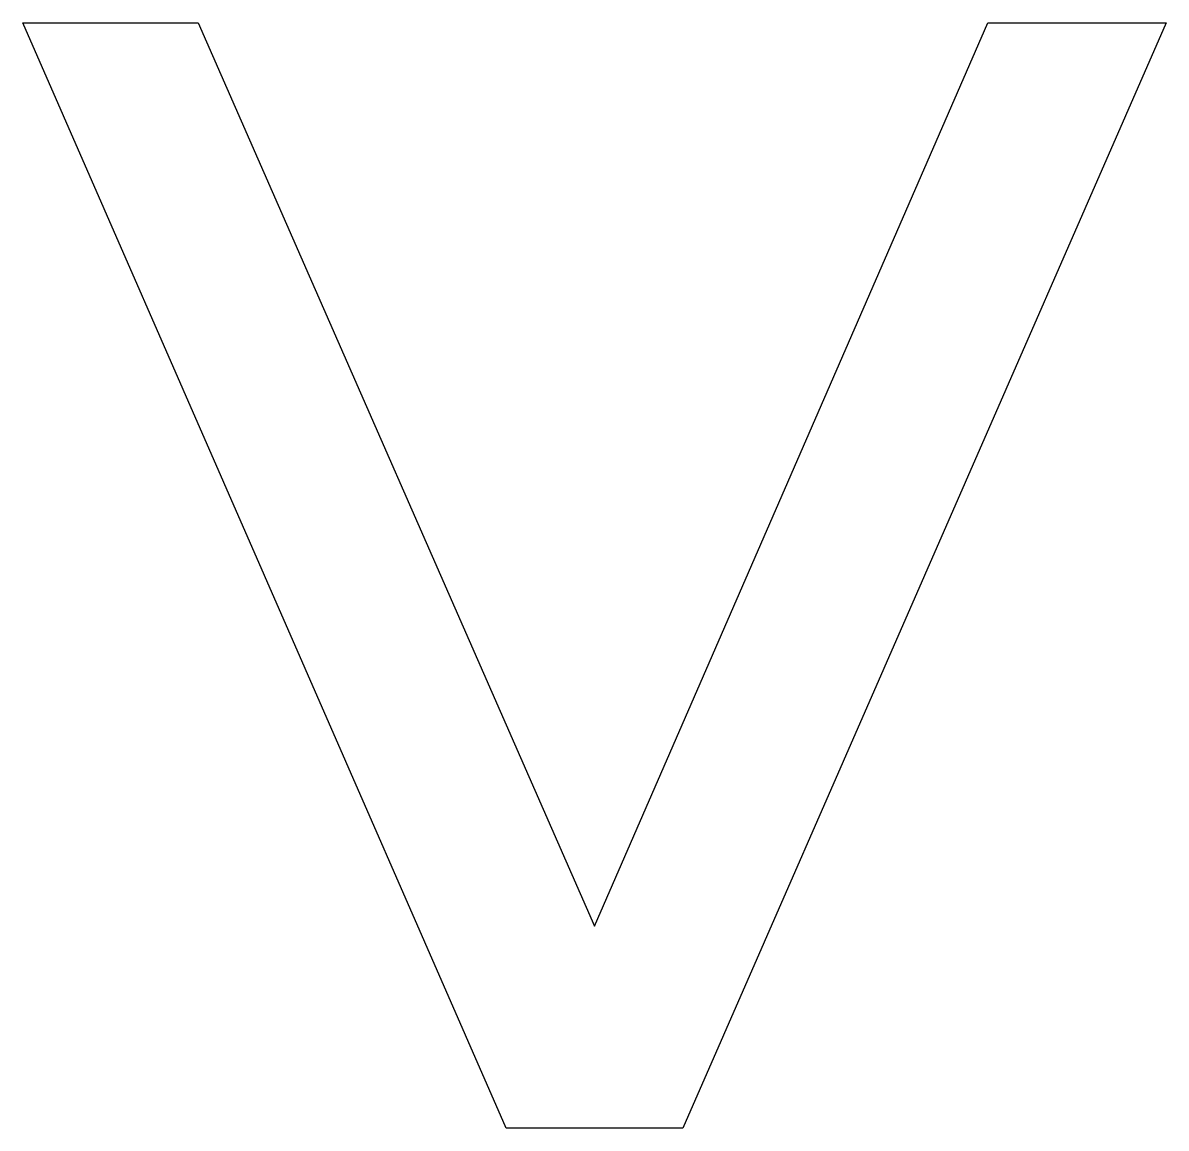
# Model space of a CAD drawing. Header units: metres. Extents: x 0 to 51.7, y 0 to 50.
import ezdxf

# ---------------------------------------------------------------- set-up
doc = ezdxf.new("R2010")
doc.units = ezdxf.units.M

msp = doc.modelspace()

# ---------------------------------------------------------------- linework, layer by layer
msp.add_lwpolyline([(51.714, 50), (29.857, 0), (21.857, 0), (0, 50), (7.929, 50), (25.857, 9.143), (43.643, 50), (51.714, 50)])

doc.saveas('drawing.dxf')
